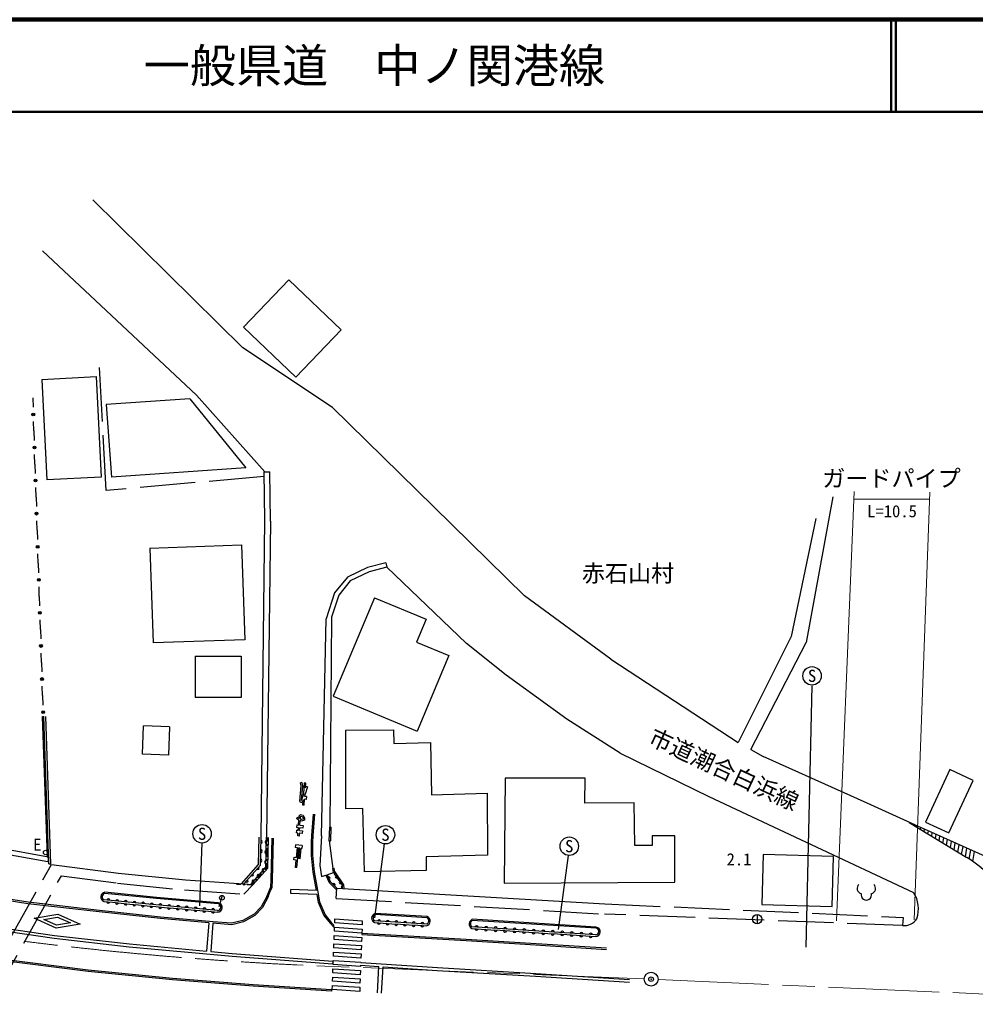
# Model space of a CAD drawing. Units: millimetres, scale not verified. Extents: x 40000 to 680000, y 20000 to 380000.
# Drawn here: x 203262 to 306896, y 274634 to 380000 of the extents above; entities that cross this region are included whole.
import ezdxf
from ezdxf.enums import TextEntityAlignment as Align

# ---------------------------------------------------------------- set-up
doc = ezdxf.new("R2010")
doc.units = ezdxf.units.MM
doc.header["$LTSCALE"] = 1000
doc.header["$PDMODE"] = 32
doc.header["$PDSIZE"] = 500
doc.linetypes.add('CHAIN', pattern=[18.5, 12, -1.5, 3.5, -1.5])
doc.linetypes.add('DASHED', pattern=[7.5, 6, -1.5])
for name, color, linetype, lineweight in [('M-BGD', 7, 'Continuous', 25), ('M-BGD-EXST', 7, 'Continuous', 25), ('M-BMK', 2, 'CHAIN', 13), ('M-BMK-SRVR', 3, 'Continuous', 25), ('M-STR-HTXT', 7, 'Continuous', 13), ('M-STR-STRC', 7, 'Continuous', 25), ('M-TTL', 2, 'Continuous', 140), ('M-TTL-LINE', 7, 'Continuous', 50)]:
    doc.layers.add(name, color=color, linetype=linetype, lineweight=lineweight)
doc.layers.add('M-TTL-TXT', color=7, linetype='Continuous')
doc.styles.add('ＭＳ ゴシック', font='')
doc.styles.get('ＭＳ ゴシック').set_extended_font_data('MS Gothic')

msp = doc.modelspace()

# ---------------------------------------------------------------- linework, layer by layer
at = {"layer": 'M-BGD'}
for p, q in [((227460, 344398), (211209, 360443)), ((222448, 339285), (205749, 354928)), ((232457, 351784), (227558, 346663)), ((232457, 351784), (238137, 346350)), ((233238, 341229), (227558, 346663)), ((238137, 346350), (233238, 341229)), ((237180, 337932), (227460, 344398)), ((205678, 340991), (211571, 341289)), ((205678, 340991), (206228, 330081)), ((211571, 341289), (212122, 330378)), ((222448, 339285), (229857, 330968)), ((204705, 338984), (204739, 337960)), ((221733, 338889), (212672, 338254)), ((212672, 338254), (213223, 330394)), ((221733, 338889), (227807, 331416)), ((248184, 327168), (237180, 337932)), ((204824, 335399), (204790, 336423)), ((204824, 335399), (204857, 334374)), ((204942, 331813), (204908, 332837)), ((204942, 331813), (204976, 330788)), ((227807, 331416), (213223, 330394)), ((229777, 330968), (230404, 330968)), ((229867, 325740), (229777, 330968)), ((230485, 325612), (230404, 330968)), ((212122, 330378), (206228, 330081)), ((205061, 328227), (205027, 329252)), ((205061, 328227), (205094, 327203)), ((291411, 328265), (288519, 312454)), ((257991, 317520), (248184, 327168)), ((205179, 324642), (205145, 325666)), ((229445, 291364), (229867, 325740)), ((230485, 325612), (230045, 291352)), ((289584, 325913), (286899, 313102)), ((205179, 324642), (205213, 323617)), ((217380, 322689), (227320, 323046)), ((217380, 322689), (217749, 312417)), ((227320, 323046), (227689, 312774)), ((205298, 321056), (205264, 322081)), ((205298, 321056), (205332, 320032)), ((240985, 320609), (238804, 319549)), ((242970, 321120), (240985, 320609)), ((243095, 320636), (241159, 320137)), ((242970, 321120), (243095, 320636)), ((251736, 312361), (243095, 320636)), ((238804, 319549), (237424, 317844)), ((241159, 320137), (239123, 319148)), ((205416, 317471), (205382, 318495)), ((239123, 319148), (237871, 317601)), ((205416, 317471), (205450, 316446)), ((237424, 317844), (236495, 315024)), ((237871, 317601), (237099, 315219)), ((241731, 317326), (237273, 306651)), ((241731, 317326), (247335, 314985)), ((267358, 310676), (257991, 317520)), ((237099, 315219), (236906, 292469)), ((205535, 313885), (205501, 314909)), ((236000, 291521), (236495, 315024)), ((247335, 314985), (246297, 312500)), ((205535, 313885), (205569, 312861)), ((286899, 313102), (281172, 301620)), ((227689, 312774), (217749, 312417)), ((246297, 312500), (249789, 311041)), ((256014, 308927), (251736, 312361)), ((282523, 300858), (288519, 312454)), ((205653, 310299), (205619, 311324)), ((249789, 311041), (246369, 302852)), ((205653, 310299), (205687, 309275)), ((267358, 310676), (281172, 301620)), ((262589, 304154), (256014, 308927)), ((205772, 306714), (205738, 307738)), ((205772, 306714), (205806, 305689)), ((237273, 306651), (246369, 302852)), ((205759, 304453), (205908, 304458)), ((206288, 289212), (205759, 304453)), ((205776, 303961), (205926, 303966)), ((205793, 303469), (205943, 303475)), ((206464, 288468), (205908, 304458)), ((206664, 288475), (206108, 304465)), ((268389, 300472), (262589, 304154)), ((205810, 302978), (205960, 302983)), ((205827, 302486), (205977, 302491)), ((216583, 300374), (216708, 303450)), ((219526, 303334), (216708, 303450)), ((219526, 303334), (219401, 300259)), ((205844, 301995), (205994, 302000)), ((205861, 301503), (206011, 301508)), ((205878, 301011), (206028, 301016)), ((205895, 300520), (206045, 300525)), ((219401, 300259), (216583, 300374)), ((268389, 300472), (277977, 295767)), ((282523, 300858), (283887, 300102)), ((205912, 300028), (206062, 300033)), ((205929, 299536), (206079, 299542)), ((205947, 299045), (206096, 299050)), ((205964, 298553), (206114, 298558)), ((304105, 298699), (301464, 293012)), ((306645, 297519), (304105, 298699)), ((205981, 298062), (206131, 298067)), ((205998, 297570), (206148, 297575)), ((304004, 291833), (306645, 297519)), ((206015, 297078), (206165, 297083)), ((206032, 296587), (206182, 296592)), ((206049, 296095), (206199, 296100)), ((206066, 295603), (206216, 295609)), ((206083, 295112), (206233, 295117)), ((277977, 295767), (300182, 285387)), ((206100, 294620), (206250, 294625)), ((206117, 294128), (206267, 294134)), ((206135, 293637), (206284, 293642)), ((206152, 293145), (206302, 293150)), ((299705, 292971), (305939, 289151)), ((301464, 293012), (304004, 291833)), ((206169, 292654), (206319, 292659)), ((206186, 292162), (206336, 292167)), ((236846, 290974), (236906, 292469)), ((236906, 292469), (237056, 292463)), ((236996, 290968), (237056, 292463)), ((206419, 289189), (194996, 291257)), ((206203, 291670), (206353, 291676)), ((206220, 291179), (206370, 291184)), ((230145, 291350), (230135, 290881)), ((236000, 291521), (235811, 288304)), ((236846, 290974), (236996, 290968)), ((236846, 290974), (237240, 287985)), ((206237, 290687), (206387, 290692)), ((206254, 290195), (206404, 290201)), ((230112, 289707), (230121, 290176)), ((206271, 289704), (206421, 289709)), ((206288, 289212), (206438, 289217)), ((206419, 289189), (206330, 288697)), ((230112, 289707), (230103, 289238)), ((283886, 289490), (283733, 284062)), ((291503, 289276), (283886, 289490)), ((291350, 283848), (291503, 289276)), ((206464, 288468), (206664, 288475)), ((230079, 288064), (229858, 287814)), ((230079, 288064), (230088, 288534)), ((235811, 288304), (235988, 287101)), ((237240, 287985), (237388, 288008)), ((237311, 287523), (237240, 287985)), ((237458, 287553), (237388, 288008)), ((229306, 287189), (229085, 286939)), ((229306, 287189), (229527, 287439)), ((235988, 287101), (236603, 287302)), ((236603, 287302), (237311, 287523)), ((237311, 287523), (237428, 287400)), ((237428, 287400), (237458, 287553)), ((226801, 286285), (227266, 286260)), ((227963, 286221), (228429, 286196)), ((228754, 286564), (228429, 286196)), ((237589, 284738), (237653, 285837)), ((237653, 285837), (266723, 284137)), ((212426, 284397), (213361, 284305)), ((213361, 284305), (214296, 284213)), ((214296, 284213), (215231, 284120)), ((215231, 284120), (216166, 284028)), ((216166, 284028), (217101, 283936)), ((217101, 283936), (218036, 283843)), ((218036, 283843), (218992, 283760)), ((218992, 283760), (219948, 283676)), ((219948, 283676), (220904, 283592)), ((220904, 283592), (221860, 283509)), ((221860, 283509), (222816, 283425)), ((283733, 284062), (291350, 283848)), ((222816, 283425), (223772, 283341)), ((223772, 283341), (224728, 283257)), ((247444, 282642), (241808, 282981)), ((247451, 282762), (241816, 283101)), ((265765, 281613), (252345, 282465)), ((299058, 282679), (298984, 281783)), ((241756, 282103), (242695, 282046)), ((247402, 281943), (241766, 282282)), ((242695, 282046), (243634, 281990)), ((243634, 281990), (244573, 281933)), ((244573, 281933), (245513, 281877)), ((245513, 281877), (246452, 281820)), ((246452, 281820), (247391, 281764)), ((252282, 281467), (253314, 281402)), ((265713, 280795), (252293, 281647)), ((265757, 281494), (252337, 282345)), ((253314, 281402), (254346, 281336)), ((254346, 281336), (255378, 281271)), ((255378, 281271), (256411, 281205)), ((256411, 281205), (257443, 281140)), ((257443, 281140), (258475, 281074)), ((258475, 281074), (259508, 281008)), ((259508, 281008), (260540, 280943)), ((260540, 280943), (261572, 280877)), ((261572, 280877), (262604, 280812)), ((262604, 280812), (263637, 280746)), ((263637, 280746), (264669, 280681)), ((264669, 280681), (265701, 280615))]:
    msp.add_line(p, q, dxfattribs=at)
at = {"layer": 'M-BGD', "linetype": 'DASHED'}
for p, q in [((212660, 328937), (211950, 342286)), ((229785, 330472), (212660, 328937)), ((222299, 310984), (227280, 310989)), ((222299, 310984), (222304, 306502)), ((227280, 310989), (227285, 306508)), ((227285, 306508), (222304, 306502)), ((206330, 288697), (194929, 290761)), ((198488, 273646), (206726, 288415)), ((200093, 273342), (207803, 287166)), ((227600, 285200), (228595, 286234)), ((237589, 284738), (266659, 283038)), ((266723, 284137), (299058, 282679)), ((298984, 281783), (266659, 283038))]:
    msp.add_line(p, q, dxfattribs=at)
at = {"layer": 'M-BGD'}
for points in [[(253947, 296126), (253987, 289414), (247353, 289237), (247358, 287771), (240652, 287619), (240496, 294458), (238642, 294439), (238631, 302954), (243818, 302996), (243830, 301523), (247811, 301625), (247931, 295974)], [(255910, 297761), (255818, 286373), (274298, 286492), (274303, 291498), (271855, 291508), (271855, 290470), (269951, 290470), (269895, 295086), (264537, 295055), (264576, 297752)]]:
    msp.add_lwpolyline(points, close=True, dxfattribs=at)
for points in [[(330369, 281076), (330318, 280100), (328171, 280484), (326493, 280910), (325177, 281323), (322169, 282730), (316710, 285315), (311366, 287754), (300708, 292517), (295132, 295044), (283887, 300102)], [(227339, 286321), (229186, 288412), (229245, 291368)], [(227590, 286304), (229384, 288335), (229445, 291364)], [(228345, 286252), (229980, 288103), (230045, 291352)], [(228596, 286234), (230178, 288025), (230245, 291348)], [(206724, 288413), (214001, 287479), (221260, 286742), (228595, 286234)], [(236467, 287238), (236835, 286462), (237643, 285661)], [(236603, 287302), (236959, 286550), (237681, 285835)], [(238296, 285799), (238285, 286156), (237428, 287400)], [(238446, 285790), (238433, 286205), (237444, 287642)], [(224743, 283437), (218053, 284023), (212444, 284576)], [(224804, 284134), (218117, 284720), (212513, 285273)], [(224815, 284253), (218129, 284839), (212525, 285392)]]:
    msp.add_lwpolyline(points, dxfattribs=at)
at = {"layer": 'M-BGD', "linetype": 'DASHED'}
msp.add_lwpolyline([(207803, 287166), (213875, 286386), (221166, 285645), (227600, 285200)], dxfattribs=at)
at = {"layer": 'M-BGD'}
for centre, radius in [((204764, 337191), 150), ((204764, 337191), 99), ((204764, 337191), 49), ((204883, 333606), 150), ((204883, 333606), 99), ((204883, 333606), 49), ((205001, 330020), 150), ((205001, 330020), 99), ((205001, 330020), 49), ((205120, 326435), 150), ((205120, 326435), 99), ((205120, 326435), 49), ((205238, 322849), 150), ((205238, 322849), 99), ((205238, 322849), 49), ((205357, 319263), 150), ((205357, 319263), 99), ((205357, 319263), 49), ((205475, 315678), 150), ((205475, 315678), 99), ((205475, 315678), 49), ((205594, 312092), 150), ((205594, 312092), 99), ((205594, 312092), 49), ((205712, 308507), 150), ((205712, 308507), 99), ((205712, 308507), 49), ((205831, 304921), 150), ((205831, 304921), 99), ((205831, 304921), 49), ((230128, 290529), 75), ((230128, 290529), 49.5), ((230128, 290529), 24.5), ((230095, 288886), 75), ((230095, 288886), 49.5), ((230095, 288886), 24.5), ((229693, 287626), 75), ((229693, 287626), 49.5), ((229693, 287626), 24.5), ((228920, 286751), 75), ((228920, 286751), 49.5), ((228920, 286751), 24.5), ((227614, 286241), 75), ((227614, 286241), 49.5), ((227614, 286241), 24.5)]:
    msp.add_circle(centre, radius, dxfattribs=at)
for centre, radius, start, end in [((229415, 290860), 169, 275.44289, 82.2705), ((230068, 290810), 184, 99.41677, 258.2973), ((229395, 289850), 169, 275.44289, 82.2705), ((230046, 289727), 184, 99.41648, 258.29801), ((229375, 288840), 169, 275.44106, 82.27233), ((230024, 288644), 184, 99.41598, 258.29851), ((300868, 280314), 10188, 11.17178, 60.15148), ((229085, 287997), 151, 228.76341, 48.33775), ((229698, 287802), 138, 43.45489, 233.64641), ((227889, 286643), 151, 228.76082, 48.33955), ((228487, 287320), 151, 228.76002, 48.34035), ((228608, 286568), 138, 43.45351, 233.64589), ((229153, 287185), 138, 43.45409, 233.64721), ((236791, 286931), 139, 290.86649, 119.8393), ((237624, 287077), 128, 114.52578, 314.53763), ((237305, 286178), 170, 322.15286, 128.31818), ((238052, 286455), 128, 114.52578, 314.53763), ((238227, 285976), 86.8, 45.121, 318.49615), ((212596, 284883), 514, 97.96947, 250.75497), ((212606, 284912), 373, 104.53107, 244.19276), ((212911, 284524), 157, 356.80927, 171.91501), ((213846, 284431), 157, 356.80927, 171.91501), ((214780, 284339), 157, 356.80927, 171.91501), ((297425, 283603), 3284, 341.0108, 32.916), ((212895, 284358), 157, 176.81864, 351.90575), ((213829, 284265), 157, 176.82142, 351.90262), ((214764, 284173), 157, 176.82106, 351.90298), ((215699, 284081), 157, 176.82156, 351.90428), ((215715, 284247), 157, 356.80927, 171.91501), ((216634, 283989), 157, 176.81918, 351.90486), ((216650, 284154), 157, 356.81114, 171.91314), ((217569, 283896), 157, 176.81864, 351.90575), ((217585, 284062), 157, 356.81114, 171.91314), ((218515, 283812), 160, 178.6665, 351.32003), ((218530, 283971), 160, 358.65793, 171.32833), ((219471, 283728), 160, 178.6665, 351.32003), ((219485, 283887), 160, 358.65755, 171.33083), ((220427, 283644), 160, 178.66374, 351.32315), ((220441, 283803), 160, 358.65556, 171.33106), ((221383, 283561), 160, 178.66561, 351.32128), ((221397, 283719), 160, 358.65743, 171.32919), ((222339, 283477), 160, 178.66561, 351.32128), ((222353, 283636), 160, 358.65607, 171.3302), ((223309, 283552), 160, 358.65705, 171.32958), ((224264, 283468), 160, 358.65743, 171.32919), ((224752, 283757), 500, 267.18205, 82.80494), ((224756, 283787), 350, 267.99037, 81.9971), ((223294, 283393), 160, 178.66374, 351.32315), ((224250, 283309), 160, 178.66561, 351.32128), ((241964, 282591), 531, 106.25371, 246.86717), ((241987, 282620), 403, 116.32945, 236.79143), ((242236, 282247), 157, 359.11134, 174.01012), ((247260, 282273), 525, 284.45108, 68.66923), ((247246, 282303), 392, 293.45886, 59.66141), ((252545, 281951), 551, 111.29194, 241.44367), ((299107, 283496), 1718, 265.8833, 325.94782), ((242226, 282081), 157, 179.1118, 354.00924), ((243165, 282025), 157, 179.1109, 354.01056), ((243175, 282191), 157, 359.11134, 174.01012), ((244104, 281968), 157, 179.11134, 354.01012), ((244114, 282134), 157, 359.10888, 174.0108), ((245044, 281912), 157, 179.1118, 354.00924), ((245054, 282078), 157, 359.10978, 174.00949), ((245983, 281855), 157, 179.10905, 354.01241), ((245993, 282021), 157, 359.10931, 174.01037), ((246922, 281799), 157, 179.10905, 354.01241), ((246932, 281965), 157, 359.10905, 174.01241), ((252590, 281979), 445, 124.57105, 228.16425), ((252799, 281458), 174, 184.31413, 348.42153), ((252808, 281590), 174, 4.31406, 168.41998), ((253832, 281393), 174, 184.31413, 348.42153), ((253840, 281524), 174, 4.31597, 168.41969), ((254872, 281459), 174, 4.31413, 168.42153), ((255904, 281393), 174, 4.31373, 168.42231), ((256937, 281328), 174, 4.31373, 168.42231), ((257969, 281262), 174, 4.31365, 168.42076), ((259001, 281197), 174, 4.31365, 168.42076), ((265722, 281115), 500, 267.58204, 85.15302), ((265725, 281145), 350, 267.9593, 84.776), ((254864, 281327), 174, 184.31413, 348.42153), ((255896, 281262), 174, 184.31413, 348.42153), ((256928, 281196), 174, 184.31557, 348.42046), ((257961, 281131), 174, 184.31365, 348.42076), ((258993, 281065), 174, 184.31373, 348.42231), ((260025, 281000), 174, 184.31373, 348.42231), ((260034, 281131), 174, 4.31597, 168.41969), ((261057, 280934), 174, 184.31373, 348.42231), ((261066, 281066), 174, 4.31413, 168.42153), ((262090, 280869), 174, 184.31413, 348.42153), ((262098, 281000), 174, 4.31413, 168.42153), ((263122, 280803), 174, 184.31597, 348.41969), ((263130, 280935), 174, 4.31413, 168.42153), ((264154, 280738), 174, 184.31406, 348.41998), ((264163, 280869), 174, 4.31413, 168.42153), ((265187, 280672), 174, 184.31406, 348.41998), ((265195, 280804), 174, 4.31406, 168.41998)]:
    msp.add_arc(centre, radius, start, end, dxfattribs=at)
at = {"layer": 'M-BGD-EXST'}
for p, q in [((289166, 307782), (288497, 279455)), ((223024, 290736), (222769, 283941)), ((242806, 290643), (241737, 282618)), ((262724, 289397), (261655, 281372)), ((224925, 283841), (225282, 285039)), ((283224, 282981), (283224, 281981))]:
    msp.add_line(p, q, dxfattribs=at)
for centre, radius in [((289174, 308854), 1000), ((223061, 291735), 1000), ((242938, 291634), 1000), ((262856, 290388), 1000), ((206108, 289706), 250), ((225211, 284799), 250), ((283224, 282481), 500)]:
    msp.add_circle(centre, radius, dxfattribs=at)
for centre, radius, start, end in [((294631, 285817), 576, 130.6006, 257.47189), ((295481, 285817), 576, 282.52967, 49.39784), ((295056, 285121), 566, 166.31445, 13.68555)]:
    msp.add_arc(centre, radius, start, end, dxfattribs=at)
at = {"layer": 'M-BMK'}
for p, q in [((270978, 276006), (233323, 277521)), ((272477, 275942), (340836, 272890))]:
    msp.add_line(p, q, dxfattribs=at)
msp.add_arc((251894, 663985), 386910, 258.13582, 267.24887, dxfattribs=at)
at = {"layer": 'M-BMK-SRVR'}
msp.add_circle((271727, 275976), 750, dxfattribs=at)
msp.add_point((271727, 275976), dxfattribs=at)
at = {"layer": 'M-STR-HTXT'}
for p, q in [((291807, 282315), (293735, 328826)), ((301936, 328765), (300237, 282415)), ((293700, 327986), (301908, 327990))]:
    msp.add_line(p, q, dxfattribs=at)
at = {"layer": 'M-STR-STRC'}
for p, q in [((233861, 297303), (233717, 297268)), ((233802, 296921), (233717, 297268)), ((234074, 296069), (234174, 297246)), ((234322, 297233), (234174, 297246)), ((234276, 296700), (234322, 297233)), ((233654, 295263), (233802, 296921)), ((234477, 296837), (234220, 296040)), ((234276, 296700), (234325, 296850)), ((234477, 296837), (234325, 296850)), ((233726, 295131), (233654, 295263)), ((233868, 295136), (233726, 295131)), ((234006, 295374), (233868, 295136)), ((233970, 294854), (234017, 295409)), ((234118, 294841), (234172, 295472)), ((234355, 295465), (234172, 295472)), ((234197, 295769), (234220, 296040)), ((234365, 295762), (234197, 295768)), ((234365, 295762), (234355, 295465)), ((234118, 294841), (233970, 294854)), ((233341, 293353), (233357, 293516)), ((233559, 293219), (233341, 293353)), ((233572, 293384), (233357, 293516)), ((233517, 292672), (233559, 293219)), ((233572, 293384), (233593, 293667)), ((233664, 292658), (233702, 293161)), ((233713, 293311), (233736, 293605)), ((233280, 292129), (233253, 291837)), ((233280, 292129), (233475, 292111)), ((233328, 292690), (233300, 292398)), ((233495, 292379), (233300, 292398)), ((233328, 292690), (233517, 292672)), ((233475, 292111), (233495, 292379)), ((233621, 292098), (233641, 292365)), ((233621, 292098), (233940, 292069)), ((233990, 292331), (233641, 292365)), ((233664, 292658), (234018, 292623)), ((233940, 292069), (233914, 291776)), ((234018, 292623), (233990, 292331)), ((300118, 292719), (300128, 292776)), ((300517, 292474), (300538, 292593)), ((300929, 292222), (300961, 292404)), ((301328, 291977), (301371, 292221)), ((301740, 291724), (301794, 292032)), ((233453, 291819), (233253, 291837)), ((233428, 291498), (233453, 291819)), ((233575, 291487), (233428, 291498)), ((233599, 291805), (233575, 291487)), ((233914, 291776), (233599, 291805)), ((302139, 291480), (302204, 291849)), ((302551, 291227), (302627, 291659)), ((302950, 290983), (303037, 291476)), ((303362, 290730), (303460, 291287)), ((303761, 290486), (303870, 291104)), ((304174, 290233), (304293, 290915)), ((233177, 290553), (233135, 290250)), ((233389, 290215), (233135, 290250)), ((233924, 290449), (233177, 290553)), ((233288, 289182), (233389, 290215)), ((233332, 288074), (233540, 290194)), ((233664, 290177), (233540, 290194)), ((233553, 289039), (233664, 290177)), ((233705, 289025), (233816, 290156)), ((233882, 290146), (233816, 290156)), ((233924, 290449), (233882, 290146)), ((304572, 289989), (304703, 290732)), ((304985, 289736), (305127, 290543)), ((305383, 289492), (305536, 290360)), ((305796, 289239), (305960, 290170)), ((306195, 288999), (306369, 289987)), ((306606, 288734), (306793, 289798)), ((233001, 288912), (233041, 289215)), ((233258, 288878), (233001, 288912)), ((233041, 289215), (233288, 289182)), ((233180, 288089), (233258, 288878)), ((233705, 289025), (233553, 289039)), ((233332, 288074), (233180, 288089)), ((232678, 285264), (232696, 285713)), ((235431, 285602), (232696, 285713)), ((235511, 285149), (232678, 285264)), ((237432, 282069), (237449, 282519)), ((237449, 282519), (240426, 282314)), ((223782, 282078), (223541, 279013)), ((224231, 282037), (223989, 278971)), ((237327, 281619), (237335, 281829)), ((237398, 281167), (237415, 281617)), ((237415, 281617), (240393, 281412)), ((240409, 281864), (237432, 282069)), ((240393, 281412), (240376, 280962)), ((240426, 282314), (240409, 281864)), ((237365, 280266), (237382, 280716)), ((237382, 280716), (240359, 280510)), ((240376, 280962), (237398, 281167)), ((240359, 280510), (240342, 280061)), ((240376, 280962), (240371, 280828)), ((215192, 279789), (223541, 279013)), ((237331, 279364), (237348, 279814)), ((240308, 279159), (237331, 279364)), ((237348, 279814), (240325, 279609)), ((240342, 280061), (237365, 280266)), ((240325, 279609), (240308, 279159)), ((237297, 278463), (237314, 278912)), ((240275, 278257), (237297, 278463)), ((237314, 278912), (240291, 278707)), ((240291, 278707), (240275, 278257)), ((237218, 277944), (237195, 277644)), ((237264, 277561), (237280, 278011)), ((240241, 277356), (237264, 277561)), ((237280, 278011), (240258, 277806)), ((240246, 277483), (240241, 277356)), ((240246, 277483), (242229, 277351)), ((240258, 277806), (240257, 277783)), ((242062, 274499), (242229, 277351)), ((242511, 274471), (242678, 277321)), ((237196, 275758), (237213, 276208)), ((237213, 276208), (240190, 276002)), ((237230, 276659), (237247, 277109)), ((240207, 276454), (237230, 276659)), ((237247, 277109), (240224, 276904)), ((240224, 276904), (240207, 276454)), ((237162, 274856), (237179, 275306)), ((237179, 275306), (240157, 275101)), ((240174, 275552), (237196, 275758)), ((240157, 275101), (240140, 274651)), ((240190, 276002), (240174, 275552)), ((237096, 274834), (237086, 274685)), ((240140, 274651), (237162, 274856))]:
    msp.add_line(p, q, dxfattribs=at)
for points in [[(233861, 297303), (233952, 296932), (233809, 295330)], [(135377, 295236), (143031, 293308), (151571, 291218), (162530, 288670), (173654, 286268), (183070, 284415), (190854, 282952), (198835, 281599), (207029, 280405), (215161, 279490)], [(135451, 295527), (143103, 293599), (151641, 291510), (162595, 288963), (173715, 286562), (183127, 284710), (190907, 283247), (198882, 281896), (207067, 280702), (215192, 279789)], [(233809, 295330), (233869, 295434), (234074, 296069)], [(233593, 293667), (233741, 293826), (234033, 293741), (234151, 293471), (234149, 293203), (233833, 293120), (233702, 293161)], [(233736, 293605), (233787, 293659), (233926, 293619), (234004, 293440), (234003, 293316), (233837, 293273), (233713, 293311)], [(235081, 293867), (234901, 291539), (234870, 290806), (234883, 289398), (235046, 287584), (235431, 285602)], [(235230, 293855), (235051, 291530), (235020, 290803), (235033, 289405), (235195, 287605), (235582, 285613), (235800, 284367), (236393, 282939), (237051, 282130), (237335, 281829)], [(223782, 282078), (218551, 282556), (211918, 283284), (204174, 284156), (196964, 285305), (189182, 286692), (180309, 288422), (170854, 290345), (162842, 292113)], [(230077, 284950), (229470, 283826), (228693, 283008), (227492, 282348), (226257, 282035), (224243, 282186), (218566, 282705), (211934, 283433), (204194, 284305), (196989, 285452), (189209, 286840), (180338, 288569), (170885, 290491), (162874, 292259)], [(230077, 284950), (230279, 285456), (230496, 285991), (230554, 286717), (230592, 288276), (230653, 291262)], [(230213, 284886), (230418, 285400), (230644, 285956), (230704, 286709), (230742, 288273), (230803, 291259)], [(237086, 274685), (228592, 275227), (219836, 275887), (210701, 276821), (200940, 278032), (192138, 279451), (182677, 281223), (174938, 282763), (165000, 284836)], [(237096, 274834), (228602, 275377), (219850, 276036), (210718, 276970), (200961, 278180), (192163, 279599), (182706, 281370), (174968, 282910), (165031, 284983)], [(230213, 284886), (229592, 283737), (228785, 282888), (227547, 282208), (226270, 281884), (224231, 282037)], [(235511, 285149), (235655, 284325), (236263, 282861), (236938, 282031), (237327, 281619)], [(240371, 280828), (251678, 280168), (258094, 279761), (266897, 279209)], [(240376, 280978), (251687, 280318), (258104, 279910), (266907, 279359)], [(215161, 279490), (226309, 278454), (237195, 277644)], [(223989, 278971), (226334, 278753), (237218, 277944)], [(240257, 277783), (248567, 277229), (259216, 276588), (269395, 275943)], [(242678, 277321), (248548, 276929), (259198, 276288), (269376, 275644)]]:
    msp.add_lwpolyline(points, dxfattribs=at)
for points in [[(204873, 282577), (207424, 283015), (209834, 281939), (207246, 281504)], [(205890, 282446), (207385, 282703), (208802, 282070), (207286, 281816)]]:
    msp.add_lwpolyline(points, close=True, dxfattribs=at)
at = {"layer": 'M-TTL'}
msp.add_line((680000, 380000), (40000, 380000), dxfattribs=at)
at = {"layer": 'M-TTL-LINE'}
for p, q in [((297750, 380000), (297750, 370000)), ((298250, 380000), (298250, 370000)), ((40000, 370000), (680000, 370000))]:
    msp.add_line(p, q, dxfattribs=at)

# ---------------------------------------------------------------- texts
at = {"layer": 'M-BGD-EXST', "style": 'ＭＳ ゴシック'}
for s, p in [('S', (289174, 308854)), ('S', (223061, 291735)), ('S', (242938, 291634)), ('E', (205197, 290551)), ('S', (262856, 290388))]:
    msp.add_text(s, height=1320, dxfattribs=at).set_placement(p, align=Align.MIDDLE_CENTER)
at = {"layer": 'M-STR-HTXT', "style": 'ＭＳ ゴシック'}
for s, height, p in [('ガードパイプ', 1833, (297785, 330257)), ('L=10.5', 1320, (297843, 326700)), ('赤石山村', 1833, (269223, 319965)), ('2.1', 1320, (281257, 288967))]:
    msp.add_text(s, height=height, dxfattribs=at).set_placement(p, align=Align.MIDDLE_CENTER)
msp.add_text('市道潮合白浜線', height=1833, rotation=335.094, dxfattribs=at).set_placement((279623, 298714), align=Align.MIDDLE_CENTER)
at = {"layer": 'M-TTL-TXT', "style": 'ＭＳ ゴシック'}
msp.add_text('一般県道\u3000中ノ関港線', height=3666, dxfattribs=at).set_placement((216734, 375000), align=Align.MIDDLE_LEFT)

doc.saveas('drawing.dxf')
